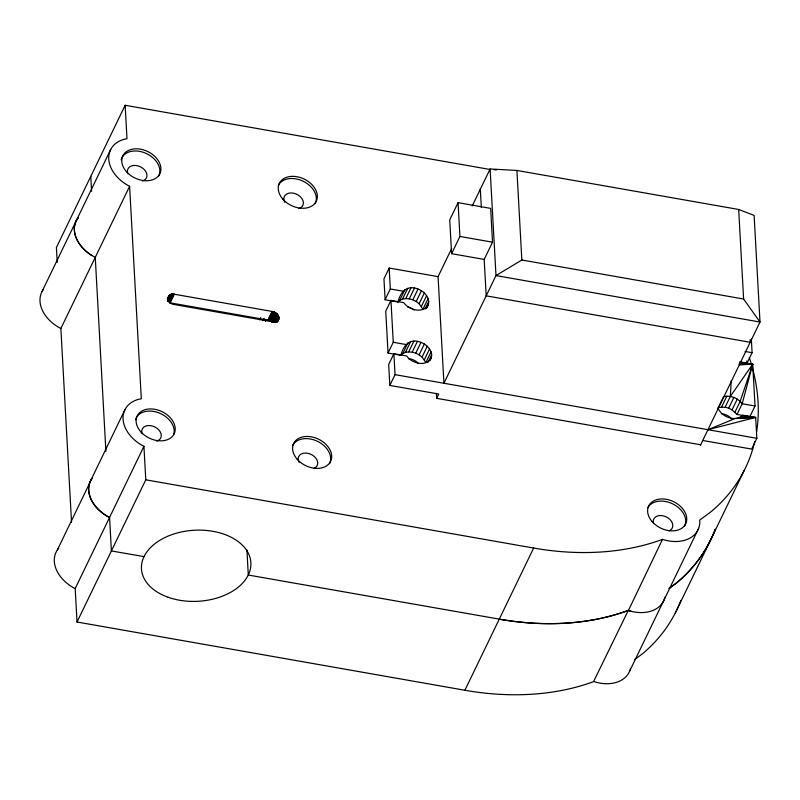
<?xml version="1.0" encoding="UTF-8"?>
<svg xmlns="http://www.w3.org/2000/svg" width="800" height="800" viewBox="0 0 800 800"><rect width="100%" height="100%" fill="white"/><g stroke="black" fill="none" stroke-linecap="round" stroke-linejoin="round"><path stroke-width="1.2" d="M278.89 318.03C278.91 321.13 275.25 322.48 272.65 321.83L174.86 304.63C167.47 304.81 165.39 292.29 174.29 294.23L272.08 311.43C276.92 312.04 281.78 318.04 276.81 322.34M739.88 361.89L752.72 364.15L755.03 406L742.19 403.74C738.06 398.07 730.43 395.03 723.56 396.7L718.36 407.46L725.12 407.2L730.33 396.44L731.22 380.83M426.38 308.45C432.33 301.1 425.67 291.58 418.04 289.06C407.36 284.65 400.53 291.53 397.96 302L385.11 299.74L383.96 278.8L389.17 268.04L438.06 276.64L451.61 248.62M429.83 360.68C434.99 353.48 428.03 344.79 420.98 342.37C410.29 337.96 403.47 344.83 400.89 355.3L388.05 353.05L385.74 311.18L390.95 300.41L403.79 302.67C408.95 310.24 423.91 314.15 428.46 304.14M489.69 169.42L125.15 105.28L56.41 247.49L57.22 262.34M41.93 291.74L110.68 149.53M71.54 522.33L60.87 328.5L129.61 186.29L126.28 184.44A34.25 24.51 25.8 0 1 123.8 139.4L126.99 138.69L125.15 105.28M167.41 298.53L168.84 295.77M167.44 298.81L169.17 295.41M167.47 299.39L169.56 295.08M167.68 299.24L169.77 294.94M167.39 300.19L169.99 294.8M167.62 300.06L170.22 294.68M167.86 299.95L170.46 294.57M167.6 300.93L170.72 294.46M167.86 300.84L170.98 294.38M168.13 300.76L171.25 294.3M168.41 300.69L171.53 294.23M168.18 301.72L171.82 294.18M168.47 301.68L172.11 294.14M168.77 301.65L172.41 294.12M169.07 301.64L172.72 294.1M169.38 301.64L173.03 294.1M173.34 294.11C167.57 306.28 168.57 305.46 173.97 294.18M169.49 302.75L173.65 294.14M174.29 294.23L170.13 302.84L267.91 320.04L272.11 321.95L276.28 313.34M90.65 480.64L125 409.58M57.3 550.07L91.65 479.01A34.25 24.51 25.8 0 0 108.23 516.87L109.54 517.46M631.32 611.43L628.3 610.42L593.56 681.65A246.62 176.5 25.8 0 1 464.89 690.26L77.03 622.01L75.19 588.53L143.93 446.34L140.6 444.48A34.25 24.51 25.8 0 1 138.12 399.44L141.31 398.73L129.61 186.29M77.03 622.01L145.78 479.81L143.93 446.34M259.64 319.79L260.72 317.54M263.07 320.57L264.15 318.34M267.91 320.04L272.08 311.43M268.23 320.11L272.4 311.49M268.55 320.18L272.72 311.57M268.87 320.27L273.04 311.66M269.19 320.37L273.35 311.75M269.51 320.48L273.67 311.87M269.82 320.6L273.98 311.99M270.13 320.74L274.29 312.12M270.43 320.88L274.59 312.27M270.73 321.03L274.89 312.42M271.02 321.2L275.18 312.59M271.3 321.37L275.47 312.76M271.58 321.56L275.75 312.94M271.85 321.75L276.02 313.14M272.36 322.16L276.53 313.55M272.61 322.38L276.77 313.77M273.36 321.53L277 313.99M273.58 321.76L277.22 314.22M273.79 321.99L277.43 314.46M273.98 322.23L277.62 314.7M274.16 322.48L277.81 314.94M274.85 321.65L277.98 315.19M275.01 321.91L278.13 315.45M275.15 322.16L278.28 315.7M275.28 322.42L278.4 315.96M275.92 321.6L278.52 316.22M276.01 321.86L278.62 316.48M276.1 322.13L278.7 316.74M276.17 322.39L278.77 317M276.78 321.83L278.86 317.52M276.8 322.09L278.88 317.78M277.77 320.93L278.85 318.53M277.56 321.62L278.76 319.01M385.11 299.74L390.32 288.97L389.17 268.04M397.96 302L399.77 300.33L404.98 289.57M399.77 300.33L402.51 299.1L407.72 288.33M402.51 299.1L405.75 298.59L410.96 287.82M405.75 298.59L409.27 298.84L414.48 288.07M458.06 202.65L449.73 219.88L451.6 253.69L484.19 259.42L492.52 242.19L490.66 208.39L458.06 202.65L459.92 236.46L451.6 253.69M409.27 298.84L412.84 299.83L418.04 289.06M388.05 353.05L393.26 342.28L390.95 300.41M428.15 298.49L422.94 309.26L419.13 303.74L416.2 301.5L421.41 290.74M431.4 357.45C426.85 367.45 411.89 363.54 406.73 355.98L393.89 353.72L388.68 364.49L389.83 385.42L438.73 394.02L436.58 398.45M419.13 303.74L424.34 292.97M421.43 306.38L426.64 295.62M472.2 206.02L490.11 168.97L516.91 170.45L738.68 209.47L754.13 215.42L760 322.04L700.5 445.12M400.89 355.3L402.71 353.64L407.91 342.87M425.13 308.94L428.77 301.4M426.2 308.69L427.24 306.54M402.71 353.64L405.45 352.4L410.65 341.64M389.83 385.42L395.04 374.65L393.89 353.72M405.45 352.4L408.69 351.89L413.89 341.13M408.69 351.89L412.21 352.15L417.42 341.38M412.21 352.15L415.77 353.14L420.98 342.37M431.08 351.8L425.88 362.57L422.07 357.05L419.14 354.81L424.34 344.05M422.07 357.05L427.27 346.28M424.37 359.69L429.57 348.93M428.06 362.25L431.71 354.71M464.89 690.26L533.64 548.05A246.62 176.5 25.8 0 0 662.3 539.44L662.76 539.45A34.25 24.51 25.8 0 0 699.81 521.9L699.68 520.12L711.31 511.51A246.62 176.5 25.8 0 0 754.75 441.5M721.6 406.95L726.8 396.18M739.91 362.16L746.92 363.4L752.09 352.71L751.36 339.11M662.5 539.36L628.41 610.52A34.25 24.51 25.8 0 0 664.93 597.32M725.12 407.2L728.69 408.2L733.89 397.43M755.03 406L749.85 416.71L737.01 414.45L732.05 409.87L737.25 399.1M734.98 412.11L740.18 401.34L752.72 364.15L739.32 363.53M737.01 414.45L742.19 403.74L752.72 364.15L739.08 364.59M629.8 670.8L698.66 528.31M717.86 407.86C721.55 416.85 735.16 422.43 742.82 415.18L755.66 417.44L756.84 438.31L751.64 449.08L702.74 440.48M675.38 612.82L744.13 470.61M730.33 396.44L752.72 364.15L739.39 364.84M669.2 588.32L676.96 582.58A246.62 176.5 25.8 0 0 715.31 529.23A246.62 176.5 25.8 0 1 676.92 582.66L669.08 588.46M634.73 659.52L642.57 653.72A246.62 176.5 25.8 0 0 680.91 600.37M490.11 168.97L495.98 275.58L760 322.04L743.61 299.03L521.84 260L495.98 275.58L443.93 383.26L438.06 276.64M628.3 610.42L627.91 610.58A246.62 176.5 25.8 0 1 499.25 619.2M738.29 418.02L755.66 417.44L707.95 429.71L735.05 418.53L755.66 417.44L741.03 416.78M493.79 169.61L496.25 170.05M459.92 236.46L492.52 242.19M390.32 288.97L403.16 291.23M745.08 351.47L752.09 352.71M393.26 342.28L406.1 344.54M395.04 374.65L756.84 438.31M700.66 444.79L436.64 398.33L436.37 393.39M145.78 479.81L533.64 548.05M144.02 556.61L111.38 550.95L109.58 517.4L106.25 515.55A34.25 24.51 25.8 0 1 92.36 477.92M593.94 681.48L596.97 682.49A34.25 24.51 25.8 0 0 630.48 668.72M75.19 588.53L73.88 587.94A34.25 24.51 25.8 0 1 58.66 548.28M728.69 408.2L732.05 409.87M412.84 299.83L416.2 301.5M415.77 353.14L419.14 354.81M60.87 328.5L57.54 326.64A34.25 24.51 25.8 0 1 43.65 289.02M750.08 339.8L750.21 342.28L486.2 295.83L484.19 259.42M738.68 209.47L743.61 299.03M746.78 360.93L746.92 363.4M516.91 170.45L521.84 260M480.32 189.21L481.33 207.41M246.95 550.08L248.28 575.04L499.28 619.12A246.62 176.5 25.8 0 0 627.95 610.5M90.8 176.34L91.58 191.27M105.89 451.27L95.26 257.36L91.93 255.5A34.25 24.51 25.8 0 1 78.04 217.88M749.32 357.71A246.62 176.5 25.8 0 1 751.53 364.76M752.52 368.29A246.62 176.5 25.8 0 1 756.59 432.04M721.28 413.79A10.27 7.35 25.8 0 1 731.5 418.88M408.36 358.74A10.27 7.35 25.8 0 1 418.29 363.46M407.4 306.91A10.27 7.35 25.8 0 1 414.08 310.09M299.09 462.43A10.27 7.35 25.8 0 1 303.06 453.32A10.27 7.35 25.8 0 1 315.97 458.29A10.27 7.35 25.8 0 1 314.25 468.27M292.63 445.53A20.55 14.71 25.8 0 1 317.62 441.4A20.55 14.71 25.8 0 1 329.53 463.62M284.76 202.32A10.27 7.35 25.8 0 1 289.11 193.13A10.27 7.35 25.8 0 1 302.11 198.85A10.27 7.35 25.8 0 1 298.89 208.54M278.36 185.32A20.55 14.71 25.8 0 1 303.45 181.37A20.55 14.71 25.8 0 1 315.15 203.62M127.84 173.76A10.27 7.35 25.8 0 1 133.43 165.48A10.27 7.35 25.8 0 1 145.86 171.66A10.27 7.35 25.8 0 1 142.44 181.01M142.17 433.86A10.27 7.35 25.8 0 1 147.75 425.59A10.27 7.35 25.8 0 1 160.18 431.77A10.27 7.35 25.8 0 1 156.76 441.12M121.14 159.75A20.55 14.71 25.8 0 1 145.54 153.17A20.55 14.71 25.8 0 1 158.78 175.93M135.49 419.76A20.55 14.71 25.8 0 1 158.76 412.83A20.55 14.71 25.8 0 1 173.76 434.33M653.59 523.59A10.27 7.35 25.8 0 1 659.2 515.6A10.27 7.35 25.8 0 1 671.46 521.37A10.27 7.35 25.8 0 1 669.05 530.86M647.84 507.72A20.55 14.71 25.8 0 1 673.09 504.08A20.55 14.71 25.8 0 1 684.45 526.38M91.89 255.58A34.25 24.51 25.8 0 1 78 217.96M265.47 321.38A13.7 9.8 25.8 0 1 266.57 319.79M168.11 597.25A54.8 35.58 -3.2 0 0 250.91 564.56A54.8 35.58 -3.2 0 0 169.49 535.53A54.8 35.58 -3.2 0 0 168.11 597.25M297.23 459.3A20.55 14.71 25.8 0 0 330.57 461.47A20.55 14.71 25.8 0 0 308.56 436.49A20.55 14.71 25.8 0 0 297.23 459.3M282.8 199.08A20.55 14.71 25.8 0 0 316.19 201.46A20.55 14.71 25.8 0 0 294.39 176.4A20.55 14.71 25.8 0 0 282.8 199.08M140.74 431.73A20.55 14.71 25.8 0 0 174.09 433.97A20.55 14.71 25.8 0 0 152.16 408.97A20.55 14.71 25.8 0 0 140.74 431.73M126.5 171.73A20.55 14.71 25.8 0 0 159.82 173.77A20.55 14.71 25.8 0 0 137.7 148.85A20.55 14.71 25.8 0 0 126.5 171.73M652.02 521.47A20.55 14.71 25.8 0 0 685.49 524.22A20.55 14.71 25.8 0 0 664.04 499A20.55 14.71 25.8 0 0 652.02 521.47"/></g></svg>
